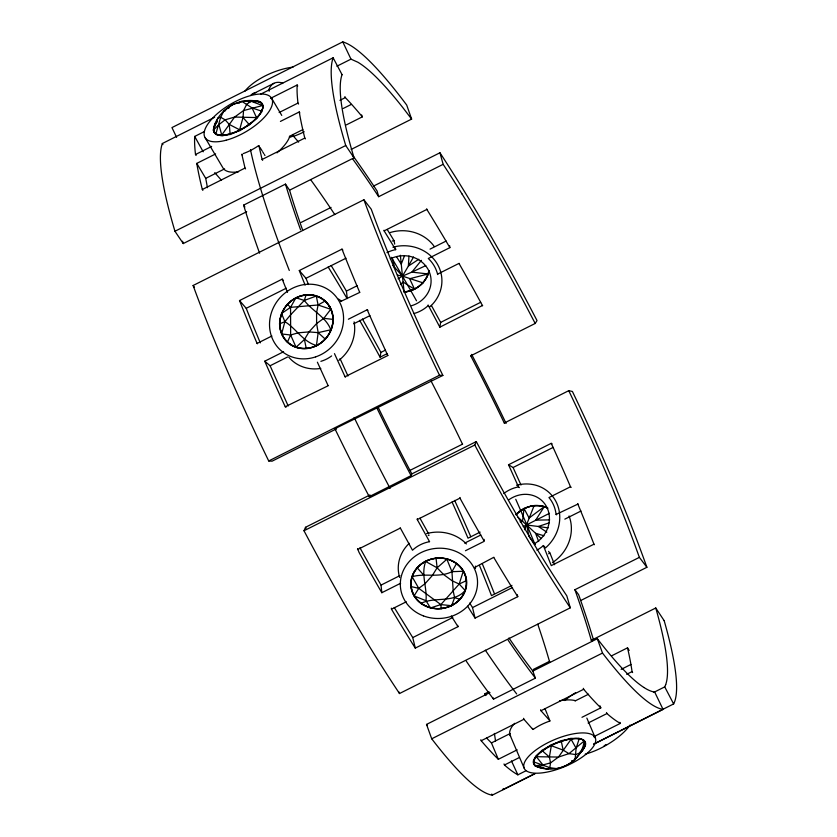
<?xml version="1.0" encoding="UTF-8"?>
<svg xmlns="http://www.w3.org/2000/svg" width="837" height="837" viewBox="0 0 837 837"><rect width="100%" height="100%" fill="white"/><g stroke="black" fill="none" stroke-linecap="round" stroke-linejoin="round"><path stroke-width="1.26" d="M290.565 307.336L290.638 334.999L296.047 347.219A21.427 17.995 38.7 0 0 306.248 348.391A21.427 19.502 13.5 0 0 316.438 345.493A21.427 20.329 -23.6 0 0 325.07 338.954A21.427 20.339 -70.8 0 0 330.814 329.778A21.427 19.544 71.7 0 0 332.812 319.357A21.427 18.058 46.2 0 0 330.761 309.292A21.427 16.102 26.6 0 0 324.955 301.1A21.427 13.999 9.4 0 0 316.302 296.036A21.427 12.032 -7 0 0 306.101 294.865A21.427 10.536 -23.2 0 0 295.911 297.773A21.427 9.709 -39.5 0 0 287.279 304.312A21.427 9.699 -55.8 0 0 281.535 313.488A21.427 10.494 -72.1 0 0 279.537 323.898A21.427 11.98 -88.3 0 0 281.588 333.973A21.427 13.926 75.4 0 0 287.394 342.166A21.427 16.039 58.2 0 0 296.047 347.229L304.417 339.55L308.999 331.902L316.616 323.574L323.825 318.332L330.751 309.292L318.091 304.992L290.565 307.336L281.535 313.488L284.894 321.649C296.329 328.711 302.921 341.716 316.438 345.482L318.165 332.645L316.616 323.574L316.585 312.724L318.091 304.992L316.292 296.036L304.312 300.441L290.491 314.942L284.894 321.649L281.598 333.973L290.638 334.999L298.192 332.823L308.999 331.902L318.165 332.645L330.814 329.768C325.855 316.648 312.306 311.238 304.312 300.441L295.911 297.773L290.565 307.336L287.279 304.312M426.012 600.715C427.268 587.428 420.739 574.506 425.698 561.491A21.427 20.538 -30.4 0 1 436.087 558.446A21.427 20.486 21.4 0 1 446.874 559.231A21.427 19.575 58.9 0 1 456.406 563.73L451.949 571.681L453.194 591.016L454.606 597.67L451.603 605.706A21.427 9.092 -14.4 0 1 441.214 608.75A21.427 9.144 1.7 0 1 430.427 607.965A21.427 10.054 17.7 0 1 420.896 603.467A21.427 11.697 33.6 0 1 414.064 595.934A21.427 13.81 49.5 0 1 410.977 586.538A21.427 16.07 66.1 0 1 412.107 576.683A21.427 18.152 85 0 1 417.276 567.894A21.427 19.711 -70 0 1 425.698 561.481L437.113 567.821L443.484 574.444L452.158 580.815L459.199 584.048L465.194 590.503A21.427 11.477 -46.2 0 1 460.036 599.302A21.427 9.908 -30.4 0 1 451.614 605.716L440.858 604.576L430.427 607.955L426.012 600.715L414.074 595.934L418.762 588.348L425.06 583.692L432.258 575.636L437.113 567.821L446.874 559.242L451.949 571.681L463.238 571.263A21.427 15.819 -78.6 0 1 466.324 580.658A21.427 13.549 -62.1 0 1 465.194 590.503C453.591 603.718 434.654 596.258 420.896 603.456M482.604 305.442L439.854 327.183L428.105 304.992M571.64 760.728L574.234 760.488L582.719 750.109A21.427 0.795 -59.4 0 0 585.387 744.94A21.427 5.692 -65.4 0 0 584.121 741.059A21.427 10.661 -67.5 0 0 579.099 739.061L576.107 748.268L575.124 759.389C566.074 768.073 552.012 771.17 539.97 767.749A21.427 1.569 14.4 0 1 534.948 765.74A21.427 6.529 19.8 0 1 533.671 761.858A21.427 11.425 21.2 0 1 536.339 756.69A21.427 15.516 16.9 0 1 542.533 751.019A21.427 18.173 2.5 0 1 551.311 745.715A21.427 19 -25.7 0 1 561.345 741.582A21.427 17.859 -52.1 0 1 571.106 739.238M204.479 131.514L194.697 136.421L194.644 137.373A366.721 55.483 63.3 0 0 195.513 154.51L196.067 155.473M408.958 256.007L408.383 266.082L402.44 276.126L398.109 278.784M238.953 103.254L240.753 101.455L251.142 101.277L262.504 105.535L243.557 110.578L234.611 117.054L225.132 119.827L218.896 124.608L213.351 130.216L217.955 117.944L220.686 117.285L225.132 119.827L229.275 124.441L239.612 129.798L243.023 117.536L243.557 110.578L246.748 104.196L251.142 101.277L254.113 100.722A21.427 1.392 5.8 0 1 259.993 101.915A21.427 6.225 12.1 0 1 262.515 105.535A21.427 11.122 14.7 0 1 261.29 111.039A21.427 15.317 12 0 1 256.509 117.578A21.427 18.205 -0.3 0 1 248.892 124.169A21.427 19.314 -28 0 1 239.612 129.798A21.427 18.498 -57.6 0 1 230.081 133.617A21.427 15.861 -72 0 1 221.732 135.039A21.427 11.823 -75.7 0 1 215.862 133.847A21.427 6.989 -73.9 0 1 213.341 130.227A21.427 2.092 -68.1 0 1 214.575 124.723C220.644 109.04 237.31 98.735 254.113 100.722A21.427 2.647 -3.9 0 1 248.767 101.737M400.651 583.253L381.818 592.711A369.609 55.922 63.3 0 1 359.021 552.347L357.587 548.58M429.548 541.685A32.737 30.77 -2.1 0 0 412.495 550.233L400.222 527.823M429.538 541.633L417.276 519.578L417.36 518.574M465.456 550.725L484.288 541.277A370.404 56.037 63.3 0 1 459.963 498.151L460.026 497.481M387.196 353.612L380.082 357.19L380.887 352.408L379.349 349.573A374.474 56.654 63.3 0 0 362.411 318.981M431.358 305.4L440.66 322.402L439.854 327.173M533.682 761.869L549.804 767.675L556.699 768.638C570.374 765.897 582.667 755.581 584.111 741.069L568.961 753.635L558.478 757.066L550.537 762.884L542.92 764.934L534.958 765.74L547.513 769.224L549.804 767.675L550.537 762.884L549.396 757.014L551.321 745.725L563.144 750.109L568.961 753.635L575.856 754.597L580.711 752.568L582.719 750.109A21.427 3.296 -49.8 0 0 579.466 752.913M215.862 133.836L220.686 117.285L223.877 110.902L232.822 104.426L242.291 101.654L252.083 107.942L261.28 111.039M441.214 608.75L440.858 604.576L459.199 584.048L463.238 571.263A21.427 17.933 82.9 0 0 456.406 563.73M304.312 300.441L306.101 294.865M665.677 684.708L664.735 686.884L653.645 692.45M404.386 256.049L401.247 264.157L396.581 256.844M534.163 505.538L524.569 529.758M369.985 494.929L305.515 527.289L303.998 530.752A368.406 55.734 63.3 0 0 399.5 693.528L570.29 607.819L566.795 595.818A349.134 52.825 63.3 0 1 542.878 558.603A349.531 52.888 63.3 0 1 479.088 446.832L476.295 441.559L411.825 473.92L411.082 475.625L369.243 496.634A358.079 54.175 63.3 0 1 334.894 428.711L442.867 375.436A348.046 52.658 63.3 0 1 372.067 211.458L371.241 209.198L363.907 199.771L193.117 285.501A367.202 55.556 63.3 0 0 268.719 460.967L272.077 461.177L336.558 428.806L334.894 428.711M369.243 496.634L369.567 495.881M476.295 441.559L474.788 445.022L303.998 530.752M287.394 342.155L290.638 334.999M574.234 760.488L575.155 758.604M413.52 257.001L408.383 266.082L418.835 259.24M580.711 752.568L585.387 744.94M504.617 423.114L504.282 423.041A355.087 53.725 63.3 0 0 470.729 355.819L471.064 355.296M470.729 355.819L535.199 323.459L537.019 320.581A373.26 56.477 63.3 0 0 439.938 152.773L373.752 185.971M579.099 739.061A21.427 14.93 -64.4 0 0 571.106 739.238L558.478 757.066L536.339 756.7L542.92 764.934M252.083 107.942L256.499 117.578L234.611 117.054L221.742 135.029L218.896 124.608M224.714 111.3L227.005 108.35L229.317 107.753M421.388 260.338L411.867 272.119L402.44 276.126L397.449 275.101M400.431 284.601L403.068 282.048L400.358 255.264M549.574 552.88L548.591 551.342M604.073 745.934L606.072 744.522M318.091 304.992L324.955 301.1M351.184 149.425L411.626 119.084L406.698 105.054A374.463 56.654 63.3 0 0 342.762 41.881L171.962 127.58L176.586 137.31M253.004 93.828L273.929 83.323M214.649 117.264L162.336 143.525L162.901 144.581M260.537 94.225L333.126 57.784L342.082 74.702M270.487 98.379L297.166 84.987L297.731 86.002M336.872 66.228L350.975 59.145L357.859 62.231A352.356 53.306 63.3 0 1 359.607 63.319A355.903 53.85 63.3 0 1 403.361 108.287L411.626 119.084M195.513 154.51L211.656 146.412M279.139 112.524L297.982 103.077A367.537 55.608 63.3 0 1 297.166 84.987M202.857 190.355L202.324 189.497A368.29 55.723 63.3 0 1 196.779 163.393L215.622 153.945M280.416 121.417L299.259 111.959L299.813 112.89M339.937 100.325L345.325 97.615A356.447 53.924 63.3 0 1 362.337 116.856L346.33 124.891M343.243 108.465L351.247 104.447M207.461 187.697L205.724 178.365L224.567 168.907M289.361 136.379L302.816 129.63M202.324 189.497L245.021 168.07L241.809 154.228L242.364 155.127M262.64 160.348L262.096 159.49L304.794 138.063L304.354 136.274A367.485 55.598 63.3 0 1 299.259 111.959M246.716 211.698L183.251 243.557L174.943 231.253L345.733 145.512A365.989 55.368 63.3 0 1 333.136 57.805M259.585 253.192A356.865 53.986 63.3 0 1 243.63 205.117L285.469 184.109L289.55 190.166A348.119 52.668 63.3 0 0 302.659 230.144M289.571 190.187L354.041 157.816A346.738 52.459 63.3 0 1 342.051 74.65M301.174 222.412L331.054 207.409M352.795 159.103A356.353 53.913 63.3 0 1 378.669 196.695L443.139 164.324L439.938 152.752M257.451 343.777L257.085 343.432A368.353 55.734 63.3 0 1 239.518 300.567L282.215 279.139L283.471 280.583M305.118 285.124L299.29 270.56L341.988 249.133L342.825 250.096M386.976 252.575A33.94 30.006 -10.1 0 1 395.65 249.614L384.141 230.866L426.839 209.438L426.703 208.811M239.518 300.567L246.214 308.309L286.244 288.21M299.29 270.56L305.986 278.302L346.016 258.204M347.324 298.579L346.403 291.119L357.169 285.72M430.04 249.133L446.184 241.035M257.085 343.432L271.889 336.003M340.722 301.446L359.92 292.333M437.667 274.567A37.079 34.526 -19.1 0 0 428.303 258.476L449.856 247.637A353.434 53.474 63.3 0 0 427.906 211.144L426.839 209.438M286.066 407.148L285.26 406.751A369.075 55.838 63.3 0 1 264.743 361.207L283.576 351.749M348.38 319.221L367.213 309.763L367.882 310.339M459.157 263.32L437.625 274.117M264.743 361.207L270.11 365.748L287.604 356.98M353.748 323.773L369.891 315.664M380.887 352.408L385.334 350.18M440.66 322.402L480.689 302.303M285.26 406.751L328.502 385.585M334.465 353.622L345.043 376.744L388.002 355.443M268.719 460.967L439.498 375.238L442.867 375.436M410.046 470.342L462.662 444.091M504.282 423.041L568.752 390.68L572.403 391.475A372.046 56.288 63.3 0 1 646.886 567.287L580.711 600.527M519.432 487.584L518.48 486.841L508.53 464.765L551.227 443.338L552.085 443.851M508.53 464.765L513.091 467.517L553.121 447.418M357.493 549.585L400.191 528.157M417.276 519.578L459.963 498.151M452.043 501.98A352.021 53.254 63.3 0 1 468.019 538.191L480.124 532.112M571.2 487.396L570.499 486.757L548.967 497.555A36.838 33.825 -33.4 0 1 556.071 514.452L556.5 514.828M381.818 592.711L381.034 585.105L399.877 575.636M464.671 543.108L480.815 535M556.124 514.441L578.032 504.02M564.829 519.149L580.972 511.041M457.672 625.354L457.985 626.672L415.288 648.11A370.728 56.089 63.3 0 1 391.496 609.21L406.29 601.782M475.134 567.224L493.882 557.243M479.465 565.456A354.365 53.61 63.3 0 1 491.486 595.641L511.951 585.377M545.358 547.754L543.339 545.515L551.269 565.634L593.956 544.207L594.396 544.72M415.288 648.11L412.756 637.585L452.775 617.486M517.287 594.688L517.758 596.666L475.06 618.104L472.528 607.578L512.558 587.48M591.811 641.142L591.299 640.357A353.737 53.516 63.3 0 0 574.904 589.729L639.374 557.369L646.896 567.298M485.491 695.537A351.237 53.139 63.3 0 0 484.968 693.716L489.007 691.697M533.326 669.443L549.449 661.356A353.737 53.516 63.3 0 0 537.772 624.256M591.288 640.347L655.758 607.986L664.18 620.698M534.979 773.712L492.282 795.15A369.619 55.922 63.3 0 1 431.704 738.789L426.525 724.423L489.99 692.565M508.959 637.972A350.954 53.097 63.3 0 0 532.845 671.065L597.315 638.694L600.767 643.14A350.766 53.066 63.3 0 0 643.894 687.459M466.314 661.199A359.282 54.363 63.3 0 0 493.548 699.146L535.398 678.137L532.834 671.054M431.714 738.799L602.494 653.059L597.315 638.694M611.512 655.873L627.52 647.838L628.064 648.706M621.138 669.38L630.92 664.463M480.836 739.762L481.212 740.724L523.91 719.286L532.845 729.404L532.447 728.41M540.618 709.755L540.984 710.718L583.682 689.28A370.781 56.1 63.3 0 0 600.809 707.851L581.977 717.309M626.662 674.319L632.05 671.609A350.619 53.045 63.3 0 0 628.514 652.243L627.52 647.838M486.621 738.046A352.231 53.286 63.3 0 0 491.445 742.932L510.277 733.484M575.082 700.956L588.537 694.197M481.212 740.724A370.781 56.1 63.3 0 0 498.339 759.295L517.172 749.837M504.02 763.961L504.47 765.008L519.275 757.579M588.108 723.022L606.951 713.563A371.105 56.142 63.3 0 0 620.343 723.388L593.653 736.78M504.47 765.008A371.105 56.142 63.3 0 0 517.873 774.832L525.877 770.814M534.874 773.587L502.849 789.657A370.833 56.1 63.3 0 0 503.382 788.527M593.579 744.114L619.202 731.256M620.269 730.722L673.639 703.927A370.833 56.1 63.3 0 0 664.17 620.677M593.684 744.25L663.061 709.42L654.712 692.094A350.19 52.982 63.3 0 1 643.915 687.491M549.428 513.332L523.23 526.588M459.199 584.048L466.324 580.658M425.771 265.622L411.867 272.119L428.136 273.971A20.768 13.057 -64.1 0 0 428.931 270.738A21.427 16.039 68.6 0 1 428.105 273.573A21.427 17.995 88.1 0 1 422.947 282.456A21.427 19.492 -66.7 0 1 414.524 288.891A21.427 20.318 -29.7 0 1 404.135 291.904M279.537 323.898L284.894 321.649M549.051 522.895L538.358 526.473L526.703 525.04L518.04 517.36M451.949 571.681C439.289 578.116 425.217 572.926 412.107 576.693L418.762 588.348L440.858 604.576M520.164 521.828L522.529 521.325L523.993 508.467A20.768 8.904 -22.3 0 1 534.163 505.538A20.768 10.494 -6.1 0 1 544.301 506.647A20.768 12.597 10.2 0 1 547.911 508.226A21.427 16.07 60.7 0 0 544.615 506.94A21.427 18.152 41.8 0 0 534.466 505.83A21.427 19.722 16.8 0 0 524.307 508.76A21.427 20.548 -22.9 0 0 516.094 514.755M549.658 519.882L535.68 520.143L544.301 506.647L529.12 518.009L523.993 508.467A20.768 8.077 -38.8 0 0 515.843 514.514M251.142 101.277L259.993 101.915M323.825 318.332L332.812 319.357M548.204 527.896L538.358 526.473L546.802 532.175M410.988 586.538L418.762 588.348M543.998 535.764L535.586 533.295L526.703 525.04L528.994 536.611M454.606 597.67L460.026 599.302M422.988 282.854A20.768 9.563 -30.7 0 1 414.566 289.288L403.068 282.048L404.166 292.301A20.768 8.736 -14.1 0 0 414.566 289.288L409.67 278.731L428.136 273.971A20.768 11.08 -47.4 0 1 422.988 282.854L402.44 276.126L392.94 265.496M345.576 377.006L345.043 376.744M542.533 751.03L549.396 757.014M318.165 332.645L325.059 338.943M541.257 538.568L535.586 533.295L538.672 541.529M417.276 567.894L423.365 574.716M243.023 117.536L248.892 124.169M540.984 710.718L549.93 720.835L547.503 714.871M298.621 142.133L293.703 136.452L292.919 134.485M529.779 537.605L535.293 544.625M193.117 285.501L193.577 286.097M194.038 286.683L194.487 287.279M427.393 725.553L426.525 724.423M574.904 589.74L578.608 594.626A361.71 54.729 63.3 0 1 593.412 639.656M345.733 145.512L354.03 157.806M243.63 205.117L244.906 207.011M549.459 661.366L549.972 662.151M484.979 693.727L486.035 695.317M304.794 138.063L305.338 138.911M245.021 168.07L245.555 168.917M517.758 596.666L516.293 594.343A369.912 55.964 63.3 0 1 493.966 557.766M472.528 607.578L469.683 603.069M475.06 618.104L467.642 606.229M457.985 626.672L451.31 616.011M412.746 637.585L394.248 607.495M628.618 649.585L629.162 650.454M259.439 146.559L258.895 145.659L262.096 159.49M259.993 147.448L262.201 151.026M262.745 151.926L263.854 153.715M264.398 154.604L264.952 155.504M387.207 229.422L394.07 240.711L394.677 244.09M196.789 163.403L205.724 178.365M271.491 98.034L281.755 115.412M205.18 137.802L223.144 168.206A38.669 15.746 -30.6 0 0 238.587 171.794M632.05 671.63L632.615 672.582M297.982 103.077L298.547 104.039M428.659 533.828L419.944 518.176M571.106 739.249L576.107 748.268M194.697 136.421L203.182 151.779M269.211 91.191L268.656 90.155A365.235 55.252 63.3 0 1 282.456 82.989L282.707 83.522M305.515 527.289L306.039 528.283M664.735 686.895L673.639 703.927M535.199 323.459L526.745 307.336A354.449 53.631 63.3 0 0 462.066 194.017M491.758 794.072L492.282 795.15M350.975 59.145L342.751 41.85M387.74 355.306L386.401 352.429A368.228 55.713 63.3 0 1 367.213 309.763M327.958 385.313L317.39 362.191M347.983 376.001L340.042 358.613M288.21 406.008L270.11 365.759M619.851 722.321L620.343 723.388M511.449 760.896L517.873 774.832M551.227 443.338L553.403 448.098A352.021 53.254 63.3 0 1 570.489 486.747M513.091 467.517L521.001 485.01M606.501 712.528L606.951 713.563M586.842 718.083L595.4 738.119A38.669 14.407 -23.1 0 1 546.226 772.248A38.669 14.407 -23.1 0 1 537.605 748.791A38.669 14.407 -23.1 0 1 595.4 738.119M509.995 734.991L524.088 767.979M599.951 705.811L600.809 707.851M491.455 742.953L498.339 759.295M344.896 96.59L345.315 97.594M545.086 708.908L547.105 713.877M287.499 292.364L282.215 279.139M549.804 552.682L554.586 564.713M308.466 284.538L305.986 278.302M583.305 688.317L583.682 689.28M523.533 718.324L523.91 719.286M361.615 114.962L362.337 116.856M493.077 697.817L493.548 699.146M639.374 557.369L635.262 546.017A353.214 53.442 63.3 0 0 587.553 430.94A352.283 53.296 63.3 0 0 568.752 390.68M399.061 692.053L399.5 693.549M378.669 196.674L377.089 190.982A364.137 55.096 63.3 0 0 352.482 155.107M392.093 257.712L394.645 267.463M384.005 230.238L384.141 230.866M561.355 741.582L563.144 750.109M304.417 339.55L306.248 348.391M395.378 248.034L395.681 249.719M391.329 608.154L391.496 609.21M449.615 245.639L449.856 247.626M436.087 558.446L437.113 567.821M484.1 539.373L484.194 540.325M229.275 124.441L230.081 133.606M214.732 172.673A355.903 53.85 63.3 0 1 221.46 180.363M304.176 131.744A33.857 16.384 -21.7 0 1 293.672 136.253M443.15 164.324A353.329 53.453 63.3 0 1 462.066 194.006M392.25 241.014A32.329 28.573 -10.1 0 1 394.049 240.606M328.146 266.982A353.434 53.474 63.3 0 1 346.926 298.286M331.17 265.538A375.154 56.759 63.3 0 1 346.403 291.119M359.638 320.33A355.39 53.767 63.3 0 1 380.082 357.19M428.052 305.725A33.972 32.235 1.2 0 1 413.949 313.561M459.189 263.77A355.39 53.767 63.3 0 1 482.551 305.746M431.045 380.992A355.087 53.725 63.3 0 1 462.432 444.049M503.769 493.506A34.055 32.036 -51.5 0 1 518.48 486.893M454.648 500.421A373.093 56.445 63.3 0 1 470.802 536.747M482.332 563.887A373.218 56.466 63.3 0 1 494.322 593.485M543.401 545.588A34.076 29.63 -42.5 0 1 536.904 550.181M549.637 552.954A32.444 28.196 -42.5 0 1 548.706 553.759M577.645 503.633A354.365 53.61 63.3 0 1 593.967 544.207M655.758 607.976A351.237 53.139 63.3 0 1 662.674 635.095A351.99 53.254 63.3 0 1 665.666 684.687M494.353 733.421A351.99 53.254 63.3 0 1 495.525 741.027M663.05 709.378A369.619 55.922 63.3 0 1 602.494 653.048M533.064 729.487A32.643 14.846 -22.3 0 1 549.94 720.992M570.279 607.798A368.406 55.734 63.3 0 1 474.788 445.012M411.825 473.92A349.521 52.877 63.3 0 1 378.397 407.807M381.034 585.094A351.121 53.118 63.3 0 1 359.91 547.722M428.22 535.429A34.401 32.329 -2.1 0 1 429.109 535.241M439.509 375.238A367.202 55.556 63.3 0 1 363.907 199.781M331.63 355.934A32.81 31.189 -55 0 1 320.885 361.343M260.297 342.856A349.929 52.94 63.3 0 1 246.214 308.309M359.554 291.987A368.353 55.734 63.3 0 1 341.988 249.133M183.272 243.577A346.738 52.459 63.3 0 1 182.571 241.244M174.964 231.274A365.989 55.368 63.3 0 1 162.347 143.535M258.256 145.868A32.915 16.06 -31.7 0 1 243.19 153.6M300.588 229.84A356.865 53.986 63.3 0 1 285.469 184.119M411.082 475.625A358.079 54.175 63.3 0 1 376.734 407.703M535.398 678.137A359.282 54.363 63.3 0 1 508.153 640.19M471.629 354.407A362.923 54.907 63.3 0 1 506.082 423.438M310.956 180.112A356.353 53.913 63.3 0 1 334.769 214.565M579.821 752.473A20.768 15.244 19.9 0 0 582.353 749.23A20.768 11.101 23.8 0 0 585.011 744.062A20.768 6.152 22 0 0 583.745 740.18A20.768 1.13 16.3 0 0 578.723 738.182A20.768 3.181 6.9 0 1 570.729 738.36A20.768 6.141 -6.1 0 1 560.968 740.693A20.768 7.303 -21.8 0 1 550.934 744.836A20.768 6.466 -37.7 0 1 542.156 750.14A20.768 3.777 -51.2 0 1 535.962 755.811L533.305 760.979A20.768 5.304 -67.5 0 0 534.571 764.861A20.768 10.326 -70 0 0 539.583 766.859A20.768 14.647 -67.3 0 0 543.464 767.466M539.959 767.749A21.427 2.699 5.4 0 1 543.495 767.55M249.918 101.643A20.768 15.547 -75 0 1 254.605 101.539A20.768 11.467 -78.3 0 1 260.474 102.731A20.768 6.581 -76.1 0 1 262.996 106.351A20.768 1.632 -70 0 1 261.772 111.855A20.768 2.616 -60.3 0 0 256.98 118.394A20.768 5.535 -47.3 0 0 249.374 124.985A20.768 6.654 -31.8 0 0 240.093 130.614A20.768 5.828 -16.1 0 0 230.562 134.433A20.768 3.17 -2.5 0 0 222.213 135.845A20.768 0.921 7.6 0 1 216.344 134.652A20.768 5.807 14.3 0 1 213.822 131.032A20.768 10.755 17.2 0 1 215.046 125.54A20.768 15.003 14.9 0 1 217.118 121.543A21.427 2.103 -58.9 0 1 214.575 124.723M289.79 136.41A38.669 15.746 -30.6 0 1 276.984 152.857M248.108 101.622A27.83 11.331 -30.6 0 1 260.621 113.005A27.83 11.331 -30.6 0 1 227.057 134.558A27.83 11.331 -30.6 0 1 216.814 121.7M354.093 321.889A38.669 35.646 -48 0 1 338.922 360.328M320.812 368.406A38.669 35.646 -48 0 1 288.775 357.19M338.451 299.071A38.669 35.646 -48 0 1 341.454 301.111M328.638 306.258A27.83 25.654 -48 0 1 330.28 306.938M475.468 566.115A38.669 35.091 -7.3 0 1 475.406 568.501M399.657 577.457A38.669 35.091 -7.3 0 1 409.262 543.297M426.567 533.619A38.669 35.091 -7.3 0 1 466.397 543.956M510.601 736.183A38.669 14.407 -23.1 0 1 514.629 723.325M559.493 700.799A38.669 14.407 -23.1 0 1 575.354 700.653M543.652 767.56A27.83 10.379 -23.1 0 1 539.436 753.415A27.83 10.379 -23.1 0 1 575.835 738.548A27.83 10.379 -23.1 0 1 580.051 752.683M564.86 700.538A27.83 10.462 -30.2 0 1 575.615 692.68M630.02 725.072A38.669 14.532 -30.2 0 1 585.241 754.116M516.586 485.261A38.669 35.144 -46.1 0 1 556.584 502.775A38.669 35.144 -46.1 0 1 545.64 547.785M508.572 499.992A27.83 25.298 -46.1 0 1 545.881 505.527A27.83 25.298 -46.1 0 1 535.052 543.37M569.066 515.979A38.669 35.144 -46.1 0 1 552.42 562.631M516.157 514.724A27.83 25.298 -46.1 0 1 547.293 507.672M392.919 247.197A38.669 35.593 -5.5 0 1 436.841 263.226A38.669 35.593 -5.5 0 1 430.04 306.666M390.283 258.884A27.83 25.623 -5.5 0 1 428.952 271.125A27.83 25.623 -5.5 0 1 411.584 305.714M390.293 232.508A38.669 35.593 -5.5 0 1 434.225 246.455M429.109 270.916A27.83 25.623 -5.5 0 1 404.867 291.778M292.96 136.159A38.669 15.631 -22.8 0 1 289.414 137.383M244.718 91.379A38.669 15.631 -22.8 0 1 293.023 67.127M516.68 693.946A365.842 55.347 63.3 0 1 485.355 650.213M390.094 488.41A365.842 55.347 63.3 0 1 354.166 417.506M289.288 270.456A365.842 55.347 63.3 0 1 250.483 149.718M250.619 95.46A365.842 55.347 63.3 0 1 255.84 92.645M391.381 257.325A365.842 55.347 63.3 0 1 416.512 300.807M515.749 499.281A365.842 55.347 63.3 0 1 534.989 544.416M420.844 603.038A20.768 18.696 56 0 0 430.375 607.536A20.768 19.617 19.4 0 0 441.162 608.321A20.768 19.669 -28.7 0 0 451.561 605.287A20.768 18.843 -67 0 0 459.984 598.873A20.768 17.263 87.5 0 0 465.142 590.075A20.768 15.16 68 0 0 466.272 580.229A20.768 12.869 50.9 0 0 463.185 570.824A20.768 10.735 34.6 0 0 456.353 563.301A20.768 9.071 18.4 0 0 446.822 558.802A20.768 8.15 2 0 0 436.035 558.017A20.768 8.098 -14.5 0 0 425.635 561.052A20.768 8.925 -31 0 0 417.213 567.465A20.768 10.515 -47.2 0 0 412.055 576.264A20.768 12.607 -63.5 0 0 410.925 586.109A20.768 14.909 -80.5 0 0 414.012 595.515A20.768 17.043 80.5 0 0 420.844 603.038M287.687 342.438A20.768 13.036 10.8 0 0 296.35 347.501A20.768 11.059 -6 0 0 306.551 348.663A20.768 9.542 -22.6 0 0 316.742 345.754A20.768 8.705 -39.2 0 0 325.363 339.215A20.768 8.694 -56 0 0 331.117 330.04A20.768 9.5 -72.6 0 0 333.116 319.629A20.768 11.007 -89.3 0 0 331.054 309.554A20.768 12.973 74 0 0 325.258 301.372A20.768 15.108 56.4 0 0 316.595 296.298A20.768 17.096 36.4 0 0 306.394 295.137A20.768 18.613 11 0 0 296.204 298.045A20.768 19.439 -25.1 0 0 287.583 304.584A20.768 19.46 -69.3 0 0 281.828 313.76A20.768 18.644 74.2 0 0 279.83 324.17A20.768 17.148 48.5 0 0 281.891 334.245A20.768 15.181 28.5 0 0 287.687 342.438M226.147 140.218A38.669 15.746 -30.6 0 0 272.14 99.352A38.669 15.746 -30.6 0 0 216.72 114.198A38.669 15.746 -30.6 0 0 226.147 140.218M315.685 356.865A38.669 35.646 -48 0 0 333.042 293.389A38.669 35.646 -48 0 0 270.895 314.377A38.669 35.646 -48 0 0 315.685 356.865M313.122 346.968A27.83 25.654 -48 0 0 325.614 301.278A27.83 25.654 -48 0 0 280.887 316.386A27.83 25.654 -48 0 0 313.122 346.968M423.344 615.854A38.669 35.091 -7.3 0 0 477.32 578.702A38.669 35.091 -7.3 0 0 416.135 555.496A38.669 35.091 -7.3 0 0 423.344 615.854M427.717 606.741A27.83 25.256 -7.3 0 0 466.565 580.01A27.83 25.256 -7.3 0 0 422.528 563.301A27.83 25.256 -7.3 0 0 427.717 606.741"/></g></svg>
